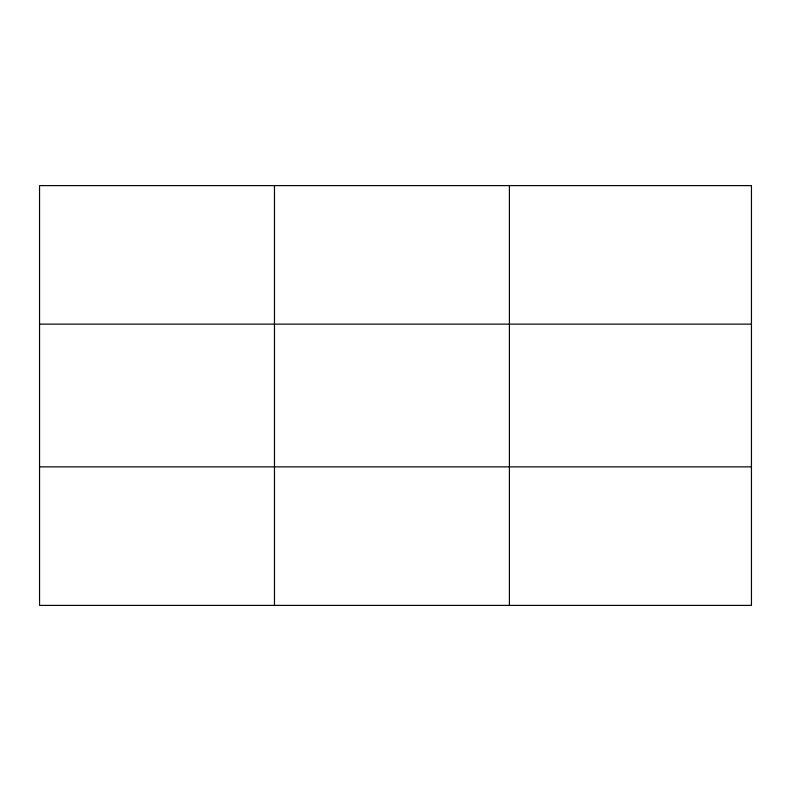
<?xml version="1.0" encoding="UTF-8"?>
<svg xmlns="http://www.w3.org/2000/svg" width="791" height="791" viewBox="0 0 791 791"><rect width="100%" height="100%" fill="white"/><g stroke="black" fill="none" stroke-linecap="round" stroke-linejoin="round"><path stroke-width="1.19" d="M274.477 605.392L274.477 185.608M509.404 605.392L509.404 185.608M39.55 324.132L751.45 324.132M39.55 466.868L751.45 466.868M751.45 185.608L751.45 605.392L39.55 605.392L39.55 185.608L751.45 185.608"/></g></svg>
